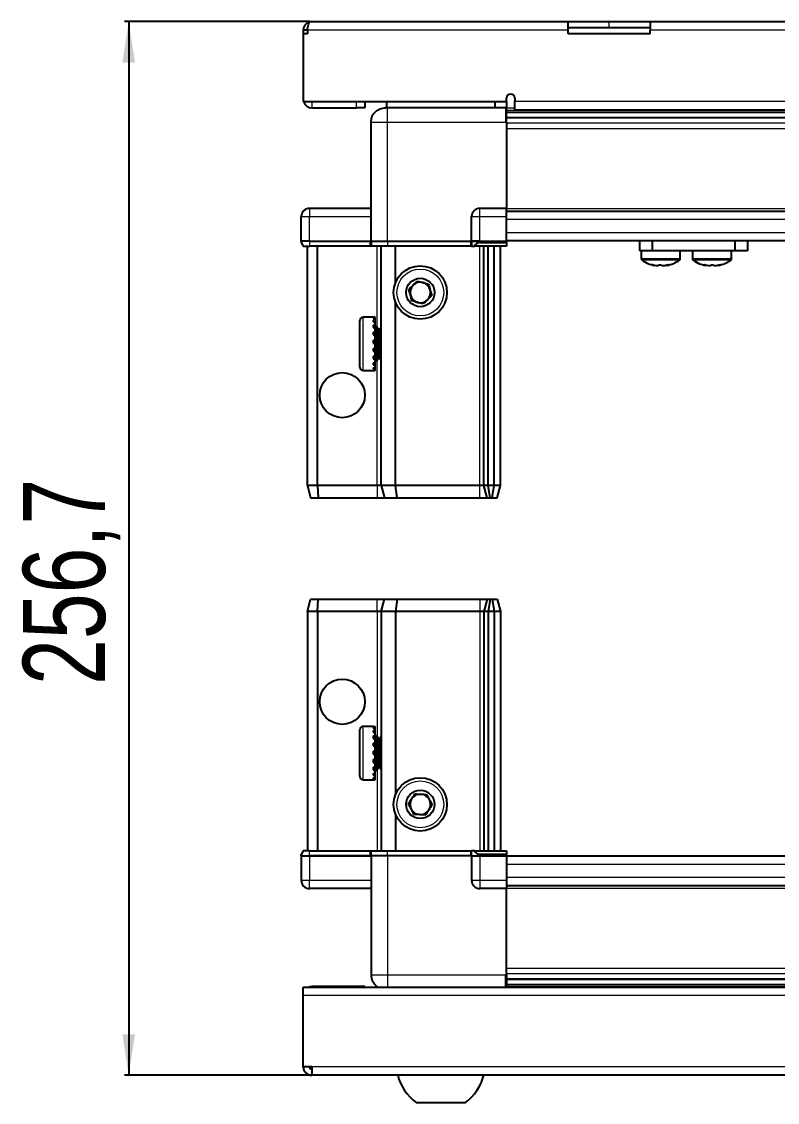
# Model space of a CAD drawing. Header units: millimetres. Extents: x 1004 to 2256, y 230 to 1238.
# Drawn here: x 1059.5 to 1243.5, y 230.1 to 493.4 of the extents above; entities that cross this region are included whole.
import ezdxf

# ---------------------------------------------------------------- set-up
doc = ezdxf.new("R2010")
doc.units = ezdxf.units.MM
doc.layers.add('FORMAT', color=7, linetype='Continuous')
doc.styles.add('SLDTEXTSTYLE0', font='TXT', dxfattribs={"width": 0.75})
doc.dimstyles.new('SLDDIMSTYLE0', dxfattribs={"dimtxt": 20, "dimasz": 10, "dimexe": 0, "dimexo": 0.0625, "dimgap": 5, "dimtad": 2, "dimdec": 1, "dimrnd": 1e-09, "dimzin": 12, "dimdsep": 46, "dimtxsty": 'SLDTEXTSTYLE0', "dimsah": 1, "dimcen": 0.09, "dimadec": 0, "dimazin": 3, "dimtfac": 1, "dimtofl": 0, "dimtmove": 0, "dimatfit": 3, "dimfxl": 0, "dimfrac": 2, "dimtolj": 1, "dimtzin": 12, "dimarcsym": 0})

# ---------------------------------------------------------------- blocks, each defined once
blk = doc.blocks.new('_D_8')
at = {"layer": 'FORMAT'}
for p, q in [((1129.68, 493.38), (1084.59, 493.38)), ((1085.59, 493.38), (1085.59, 236.68)), ((1130.18, 236.68), (1084.59, 236.68))]:
    blk.add_line(p, q, dxfattribs=at)
for points in [[(1085.59, 493.38), (1084.05, 483.38), (1087.13, 483.38)], [(1085.59, 236.68), (1087.13, 246.68), (1084.05, 246.68)]]:
    blk.add_solid(points, dxfattribs=at)
at = {"layer": 'FORMAT', "insert": (1059.81, 331.78), "char_height": 20, "attachment_point": 1, "rotation": 90, "style": 'SLDTEXTSTYLE0'}
blk.add_mtext('256,7', dxfattribs=at)

msp = doc.modelspace()

# ---------------------------------------------------------------- linework, layer by layer
at = {"color": 7, "linetype": 'Continuous', "lineweight": 25}
for p, q in [((1129.69, 493.38), (1192.59, 493.38)), ((1192.59, 491.28), (1192.59, 493.38)), ((1192.59, 493.38), (1202.59, 493.38)), ((1202.59, 493.38), (1212.59, 493.38)), ((1212.59, 493.38), (1342.59, 493.38)), ((1212.59, 493.38), (1212.59, 491.28)), ((1129.09, 491.28), (1128.09, 491.28)), ((1128.09, 491.28), (1128.09, 490.38)), ((1128.09, 490.38), (1128.09, 473.88)), ((1129.09, 490.38), (1128.09, 490.38)), ((1129.09, 491.28), (1129.09, 490.38)), ((1202.59, 491.88), (1192.59, 491.88)), ((1192.59, 490.38), (1192.59, 491.28)), ((1212.59, 490.38), (1192.59, 490.38)), ((1212.59, 491.88), (1202.59, 491.88)), ((1212.59, 490.38), (1212.59, 491.28)), ((1177.59, 473.88), (1177.59, 474.73)), ((1179.59, 474.73), (1179.59, 473.98)), ((1179.59, 471.88), (1179.59, 473.98)), ((1128.09, 473.88), (1177.59, 473.88)), ((1130.19, 472.38), (1141.09, 472.38)), ((1143.09, 472.38), (1141.09, 472.38)), ((1143.09, 473.88), (1143.09, 472.38)), ((1148.34, 473.88), (1148.34, 472.38)), ((1177.59, 472.38), (1148.59, 472.38)), ((1174.84, 472.38), (1174.84, 473.88)), ((1177.44, 472.38), (1177.44, 468.88)), ((1177.59, 473.88), (1177.59, 472.38)), ((1177.59, 471.73), (1201.47, 471.73)), ((1179.59, 471.88), (1375.59, 471.88)), ((1196.09, 471.88), (1196.09, 471.73)), ((1196.25, 471.88), (1196.25, 471.73)), ((1196.46, 471.88), (1196.46, 471.73)), ((1197.01, 471.88), (1197.01, 471.73)), ((1197.42, 471.88), (1197.42, 471.73)), ((1198.31, 471.88), (1198.31, 471.73)), ((1198.89, 471.88), (1198.89, 471.73)), ((1200.03, 471.88), (1200.03, 471.73)), ((1200.73, 471.88), (1200.73, 471.73)), ((1201.47, 471.73), (1202.01, 471.73)), ((1202.01, 471.88), (1202.01, 471.73)), ((1202.01, 471.73), (1202.74, 471.73)), ((1202.01, 471.73), (1202.01, 471.73)), ((1202.19, 471.88), (1202.19, 471.73)), ((1202.69, 471.88), (1202.69, 471.73)), ((1202.74, 471.88), (1202.74, 471.73)), ((1202.74, 471.73), (1203.71, 471.73)), ((1202.74, 471.73), (1202.74, 471.73)), ((1203.71, 471.73), (1351.47, 471.73)), ((1204.03, 471.88), (1204.03, 471.73)), ((1204.05, 471.88), (1204.05, 471.73)), ((1204.74, 471.88), (1204.74, 471.73)), ((1205.92, 471.88), (1205.92, 471.73)), ((1206.53, 471.88), (1206.53, 471.73)), ((1207.48, 471.88), (1207.48, 471.73)), ((1207.94, 471.88), (1207.94, 471.73)), ((1208.57, 471.88), (1208.57, 471.73)), ((1208.82, 471.88), (1208.82, 471.73)), ((1209.06, 471.88), (1209.06, 471.73)), ((1209.09, 471.88), (1209.09, 471.73)), ((1144.59, 439.88), (1144.59, 468.88)), ((1377.59, 469.94), (1177.59, 469.94)), ((1377.59, 469.9), (1177.59, 469.9)), ((1177.59, 468.88), (1177.59, 447.88)), ((1144.59, 447.88), (1129.59, 447.88)), ((1177.59, 447.88), (1171.09, 447.88)), ((1177.59, 445.88), (1177.59, 447.88)), ((1127.59, 439.88), (1127.59, 445.88)), ((1169.09, 439.88), (1169.09, 445.88)), ((1177.59, 447.23), (1377.59, 447.23)), ((1177.59, 439.88), (1177.59, 445.88)), ((1127.59, 439.88), (1127.59, 439.55)), ((1127.59, 439.88), (1127.59, 439.88)), ((1127.59, 439.88), (1127.59, 439.55)), ((1129.59, 439.88), (1127.59, 439.88)), ((1129.59, 439.88), (1144.39, 439.88)), ((1144.39, 439.88), (1144.59, 439.88)), ((1144.59, 439.88), (1144.59, 438.68)), ((1144.59, 439.88), (1148.59, 439.88)), ((1148.59, 439.88), (1168.89, 439.88)), ((1168.89, 439.88), (1169.09, 439.88)), ((1169.09, 439.88), (1169.09, 438.68)), ((1171.09, 439.88), (1169.09, 439.88)), ((1169.09, 439.88), (1171.09, 439.88)), ((1171.09, 439.88), (1177.59, 439.88)), ((1177.59, 440.03), (1377.59, 440.03)), ((1177.59, 439.88), (1177.59, 439.55)), ((1210.04, 437.53), (1210.04, 440.03)), ((1213.04, 440.03), (1213.04, 437.53)), ((1233.24, 437.53), (1233.24, 440.03)), ((1236.24, 440.03), (1236.24, 437.53)), ((1127.59, 439.55), (1128.09, 438.68)), ((1127.59, 439.55), (1128.09, 438.68)), ((1128.09, 438.68), (1129.59, 438.68)), ((1129.09, 380.38), (1129.09, 438.68)), ((1144.39, 438.68), (1129.59, 438.68)), ((1131.59, 380.38), (1131.59, 438.68)), ((1144.59, 438.68), (1144.39, 438.68)), ((1148.59, 438.68), (1144.59, 438.68)), ((1147.09, 380.38), (1147.09, 438.68)), ((1168.89, 438.68), (1148.59, 438.68)), ((1150.59, 429.88), (1150.59, 438.68)), ((1169.09, 438.68), (1168.89, 438.68)), ((1169.09, 438.68), (1169.77, 438.68)), ((1177.59, 438.68), (1169.77, 438.68)), ((1171.09, 439.55), (1177.59, 439.55)), ((1172.09, 380.38), (1172.09, 438.68)), ((1173.09, 380.38), (1173.09, 438.68)), ((1174.59, 380.38), (1174.59, 438.68)), ((1176.09, 380.38), (1176.09, 438.68)), ((1177.59, 439.55), (1177.59, 438.68)), ((1213.04, 437.53), (1210.04, 437.53)), ((1210.39, 437.53), (1210.39, 435.62)), ((1233.24, 437.53), (1213.04, 437.53)), ((1219.89, 435.62), (1219.89, 437.53)), ((1222.84, 437.53), (1222.84, 435.62)), ((1222.89, 437.53), (1222.89, 435.62)), ((1232.39, 435.62), (1232.39, 437.53)), ((1236.24, 437.53), (1233.24, 437.53)), ((1150.59, 380.38), (1150.59, 424.88)), ((1145.59, 421.38), (1142.69, 421.38)), ((1145.09, 421.29), (1145.59, 421.29)), ((1145.09, 421.29), (1145.09, 421.12)), ((1145.59, 421.29), (1145.59, 421.38)), ((1145.59, 421.12), (1145.59, 421.29)), ((1141.89, 409.18), (1141.89, 420.58)), ((1145.09, 421.12), (1145.59, 421.12)), ((1145.09, 420.63), (1145.59, 420.63)), ((1145.09, 420.63), (1145.09, 420.25)), ((1145.09, 420.25), (1145.59, 420.25)), ((1145.09, 419.42), (1145.59, 419.42)), ((1145.09, 419.42), (1145.09, 418.86)), ((1145.09, 418.86), (1145.59, 418.86)), ((1145.59, 420.63), (1145.59, 421.12)), ((1145.59, 420.25), (1145.59, 420.63)), ((1145.59, 419.42), (1145.59, 420.25)), ((1145.59, 418.86), (1145.59, 419.42)), ((1145.69, 419.28), (1145.59, 419.28)), ((1145.59, 417.76), (1145.59, 418.86)), ((1145.69, 417.77), (1145.69, 419.28)), ((1146.57, 418.19), (1146.09, 418.88)), ((1146.09, 410.88), (1146.09, 418.88)), ((1147.06, 418.88), (1146.57, 418.19)), ((1147.09, 418.88), (1147.06, 418.88)), ((1147.06, 410.88), (1147.06, 418.88)), ((1145.09, 417.76), (1145.59, 417.76)), ((1145.09, 417.76), (1145.09, 417.08)), ((1145.09, 417.08), (1145.59, 417.08)), ((1145.59, 417.08), (1145.59, 417.76)), ((1145.59, 415.81), (1145.59, 417.08)), ((1145.69, 410.48), (1145.69, 417.77)), ((1146.57, 411.57), (1146.57, 418.19)), ((1145.09, 415.81), (1145.59, 415.81)), ((1145.09, 415.81), (1145.09, 415.08)), ((1145.09, 415.51), (1145.59, 415.51)), ((1145.09, 415.08), (1145.59, 415.08)), ((1145.09, 413.78), (1145.59, 413.78)), ((1145.09, 413.78), (1145.09, 413.06)), ((1145.09, 413.65), (1145.59, 413.65)), ((1145.59, 415.51), (1145.59, 415.81)), ((1145.59, 413.78), (1145.59, 415.08)), ((1145.59, 413.06), (1145.59, 413.65)), ((1145.09, 413.06), (1145.59, 413.06)), ((1145.09, 411.86), (1145.59, 411.86)), ((1145.09, 411.86), (1145.09, 411.22)), ((1145.09, 411.22), (1145.59, 411.22)), ((1145.59, 411.86), (1145.59, 413.06)), ((1145.59, 411.22), (1145.59, 411.86)), ((1145.59, 410.23), (1145.59, 411.22)), ((1146.09, 410.88), (1146.57, 411.57)), ((1146.57, 411.57), (1147.06, 410.88)), ((1147.06, 410.88), (1147.09, 410.88)), ((1142.69, 408.38), (1145.59, 408.38)), ((1145.09, 410.23), (1145.59, 410.23)), ((1145.09, 410.23), (1145.09, 409.74)), ((1145.09, 409.74), (1145.59, 409.74)), ((1145.09, 409.05), (1145.59, 409.05)), ((1145.09, 409.05), (1145.09, 408.76)), ((1145.09, 408.76), (1145.59, 408.76)), ((1145.09, 408.45), (1145.59, 408.45)), ((1145.09, 408.45), (1145.09, 408.38)), ((1145.09, 408.38), (1145.59, 408.38)), ((1145.59, 410.48), (1145.69, 410.48)), ((1145.59, 409.74), (1145.59, 410.23)), ((1145.59, 409.05), (1145.59, 409.74)), ((1145.59, 408.76), (1145.59, 409.05)), ((1145.59, 408.45), (1145.59, 408.76)), ((1145.59, 408.38), (1145.59, 408.45)), ((1145.59, 408.38), (1145.59, 408.38)), ((1129.09, 380.38), (1129.89, 377.38)), ((1131.59, 380.38), (1129.09, 380.38)), ((1146.09, 380.38), (1131.59, 380.38)), ((1131.59, 380.38), (1131.74, 377.38)), ((1147.09, 380.38), (1146.09, 380.38)), ((1150.59, 380.38), (1147.09, 380.38)), ((1147.09, 380.38), (1147.89, 377.38)), ((1171.09, 380.38), (1150.59, 380.38)), ((1150.92, 377.38), (1150.59, 380.38)), ((1172.09, 380.38), (1171.09, 380.38)), ((1173.09, 380.38), (1172.09, 380.38)), ((1172.89, 377.38), (1172.09, 380.38)), ((1174.59, 380.38), (1173.09, 380.38)), ((1173.63, 377.38), (1173.09, 380.38)), ((1174.13, 377.38), (1174.59, 380.38)), ((1176.09, 380.38), (1174.59, 380.38)), ((1175.28, 377.38), (1176.09, 380.38)), ((1129.89, 377.38), (1131.74, 377.38)), ((1131.74, 377.38), (1146.09, 377.38)), ((1146.09, 377.38), (1147.89, 377.38)), ((1147.89, 377.38), (1150.92, 377.38)), ((1150.92, 377.38), (1171.09, 377.38)), ((1171.09, 377.38), (1172.89, 377.38)), ((1172.89, 377.38), (1173.63, 377.38)), ((1173.63, 377.38), (1174.13, 377.38)), ((1174.13, 377.38), (1175.28, 377.38)), ((1129.09, 349.68), (1129.89, 352.68)), ((1129.89, 352.68), (1131.74, 352.68)), ((1131.59, 349.68), (1131.74, 352.68)), ((1131.74, 352.68), (1146.09, 352.68)), ((1146.09, 352.68), (1147.89, 352.68)), ((1147.09, 349.68), (1147.89, 352.68)), ((1147.89, 352.68), (1150.92, 352.68)), ((1150.92, 352.68), (1150.59, 349.68)), ((1150.92, 352.68), (1171.09, 352.68)), ((1171.09, 352.68), (1172.89, 352.68)), ((1172.89, 352.68), (1172.09, 349.68)), ((1172.89, 352.68), (1173.63, 352.68)), ((1173.63, 352.68), (1173.09, 349.68)), ((1173.63, 352.68), (1174.13, 352.68)), ((1174.13, 352.68), (1174.59, 349.68)), ((1174.13, 352.68), (1175.28, 352.68)), ((1175.28, 352.68), (1176.09, 349.68)), ((1129.09, 349.68), (1129.09, 291.38)), ((1131.59, 349.68), (1129.09, 349.68)), ((1131.59, 349.68), (1131.59, 291.38)), ((1146.09, 349.68), (1131.59, 349.68)), ((1147.09, 349.68), (1146.09, 349.68)), ((1147.09, 349.68), (1147.09, 291.38)), ((1150.59, 349.68), (1147.09, 349.68)), ((1150.59, 349.68), (1150.59, 305.18)), ((1171.09, 349.68), (1150.59, 349.68)), ((1172.09, 349.68), (1171.09, 349.68)), ((1173.09, 349.68), (1172.09, 349.68)), ((1172.09, 349.68), (1172.09, 291.38)), ((1174.59, 349.68), (1173.09, 349.68)), ((1173.09, 349.68), (1173.09, 291.38)), ((1174.59, 349.68), (1174.59, 291.38)), ((1176.09, 349.68), (1174.59, 349.68)), ((1176.09, 349.68), (1176.09, 291.38)), ((1145.09, 321.68), (1142.69, 321.68)), ((1145.09, 321.68), (1145.09, 321.67)), ((1145.09, 321.67), (1145.59, 321.67)), ((1145.09, 321.49), (1145.59, 321.49)), ((1145.09, 321.49), (1145.09, 321.27)), ((1145.09, 321.27), (1145.59, 321.27)), ((1145.59, 321.49), (1145.59, 321.67)), ((1145.59, 321.27), (1145.59, 321.49)), ((1145.59, 320.69), (1145.59, 321.27)), ((1141.89, 309.48), (1141.89, 320.88)), ((1145.09, 320.69), (1145.59, 320.69)), ((1145.09, 320.69), (1145.09, 320.27)), ((1145.09, 320.27), (1145.59, 320.27)), ((1145.09, 319.36), (1145.59, 319.36)), ((1145.09, 319.36), (1145.09, 318.77)), ((1145.09, 318.77), (1145.59, 318.77)), ((1145.59, 320.27), (1145.59, 320.69)), ((1145.59, 319.36), (1145.59, 320.27)), ((1145.69, 319.58), (1145.59, 319.58)), ((1145.59, 318.77), (1145.59, 319.36)), ((1145.59, 317.62), (1145.59, 318.77)), ((1145.69, 310.78), (1145.69, 319.58)), ((1146.57, 318.49), (1146.09, 319.18)), ((1146.09, 311.18), (1146.09, 319.18)), ((1147.06, 319.18), (1146.57, 318.49)), ((1147.09, 319.18), (1147.06, 319.18)), ((1147.06, 311.18), (1147.06, 319.18)), ((1145.09, 317.62), (1145.59, 317.62)), ((1145.09, 317.62), (1145.09, 316.92)), ((1145.09, 316.92), (1145.59, 316.92)), ((1145.59, 316.92), (1145.59, 317.62)), ((1145.59, 315.63), (1145.59, 316.92)), ((1146.57, 311.87), (1146.57, 318.49)), ((1145.09, 315.63), (1145.59, 315.63)), ((1145.09, 315.63), (1145.09, 314.89)), ((1145.09, 315.49), (1145.59, 315.49)), ((1145.09, 314.99), (1145.59, 314.99)), ((1145.09, 314.89), (1145.59, 314.89)), ((1145.09, 313.61), (1145.59, 313.61)), ((1145.09, 313.61), (1145.09, 312.9)), ((1145.59, 315.49), (1145.59, 315.63)), ((1145.59, 314.89), (1145.59, 314.99)), ((1145.59, 313.61), (1145.59, 314.89)), ((1145.59, 312.9), (1145.59, 313.61)), ((1145.09, 312.9), (1145.59, 312.9)), ((1145.09, 311.74), (1145.59, 311.74)), ((1145.09, 311.74), (1145.09, 311.13)), ((1145.09, 311.13), (1145.59, 311.13)), ((1145.59, 311.74), (1145.59, 312.9)), ((1145.59, 311.13), (1145.59, 311.74)), ((1145.59, 310.2), (1145.59, 311.13)), ((1145.59, 310.78), (1145.69, 310.78)), ((1146.09, 311.18), (1146.57, 311.87)), ((1146.57, 311.87), (1147.06, 311.18)), ((1147.06, 311.18), (1147.09, 311.18)), ((1142.69, 308.68), (1145.09, 308.68)), ((1145.09, 310.2), (1145.59, 310.2)), ((1145.09, 310.2), (1145.09, 309.76)), ((1145.09, 309.76), (1145.59, 309.76)), ((1145.09, 309.15), (1145.59, 309.15)), ((1145.09, 309.15), (1145.09, 308.92)), ((1145.09, 308.92), (1145.59, 308.92)), ((1145.09, 308.7), (1145.59, 308.7)), ((1145.09, 308.7), (1145.09, 308.68)), ((1145.09, 308.69), (1145.59, 308.69)), ((1145.59, 309.76), (1145.59, 310.2)), ((1145.59, 309.15), (1145.59, 309.76)), ((1145.59, 308.92), (1145.59, 309.15)), ((1145.59, 308.7), (1145.59, 308.92)), ((1145.59, 308.69), (1145.59, 308.7)), ((1150.59, 300.18), (1150.59, 291.38)), ((1128.09, 291.38), (1127.59, 290.51)), ((1127.59, 290.18), (1127.59, 290.51)), ((1127.59, 290.18), (1129.59, 290.18)), ((1127.59, 290.18), (1127.59, 284.18)), ((1129.59, 291.38), (1128.09, 291.38)), ((1129.59, 291.38), (1144.39, 291.38)), ((1144.39, 290.18), (1129.59, 290.18)), ((1129.59, 290.18), (1144.39, 290.18)), ((1144.39, 291.38), (1144.59, 291.38)), ((1144.59, 290.18), (1144.39, 290.18)), ((1144.59, 290.18), (1144.59, 291.38)), ((1144.59, 291.38), (1148.59, 291.38)), ((1148.59, 290.18), (1144.59, 290.18)), ((1144.59, 290.18), (1144.59, 261.18)), ((1148.59, 291.38), (1168.89, 291.38)), ((1168.89, 290.18), (1148.59, 290.18)), ((1168.89, 291.38), (1169.09, 291.38)), ((1169.09, 290.18), (1168.89, 290.18)), ((1169.09, 290.18), (1169.09, 291.38)), ((1169.77, 291.38), (1169.09, 291.38)), ((1169.09, 290.18), (1171.09, 290.18)), ((1169.09, 290.18), (1169.09, 284.18)), ((1169.77, 291.38), (1177.59, 291.38)), ((1177.59, 290.51), (1171.09, 290.51)), ((1177.59, 290.18), (1171.09, 290.18)), ((1171.09, 290.18), (1177.59, 290.18)), ((1177.59, 291.38), (1177.59, 290.51)), ((1177.59, 290.51), (1177.59, 290.51)), ((1177.59, 290.18), (1177.59, 290.51)), ((1177.59, 290.18), (1177.59, 290.18)), ((1177.59, 290.18), (1177.59, 284.18)), ((1377.59, 290.03), (1177.59, 290.03)), ((1144.59, 282.18), (1129.59, 282.18)), ((1177.59, 282.18), (1171.09, 282.18)), ((1177.59, 284.18), (1177.59, 282.18)), ((1377.59, 282.83), (1177.59, 282.83)), ((1177.59, 261.18), (1177.59, 282.18)), ((1177.44, 258.18), (1177.44, 261.18)), ((1128.09, 258.18), (1427.09, 258.18)), ((1128.09, 256.08), (1128.09, 258.18)), ((1143.09, 258.28), (1130.19, 258.28)), ((1143.09, 258.28), (1143.09, 258.18)), ((1177.59, 260.16), (1377.59, 260.16)), ((1177.59, 260.12), (1377.59, 260.12)), ((1201.47, 258.33), (1177.59, 258.33)), ((1196.09, 258.18), (1196.09, 258.33)), ((1196.13, 258.18), (1196.13, 258.33)), ((1196.4, 258.18), (1196.4, 258.33)), ((1196.66, 258.18), (1196.66, 258.33)), ((1197.31, 258.18), (1197.31, 258.33)), ((1197.77, 258.18), (1197.77, 258.33)), ((1198.74, 258.18), (1198.74, 258.33)), ((1199.36, 258.18), (1199.36, 258.33)), ((1200.55, 258.18), (1200.55, 258.33)), ((1201.21, 258.18), (1201.21, 258.33)), ((1201.26, 258.18), (1201.26, 258.33)), ((1202.55, 258.33), (1201.47, 258.33)), ((1203.29, 258.33), (1202.55, 258.33)), ((1202.55, 258.18), (1202.55, 258.33)), ((1202.55, 258.33), (1202.55, 258.33)), ((1202.57, 258.18), (1202.57, 258.33)), ((1203.06, 258.18), (1203.06, 258.33)), ((1203.29, 258.18), (1203.29, 258.33)), ((1203.71, 258.33), (1203.29, 258.33)), ((1203.29, 258.33), (1203.29, 258.33)), ((1351.47, 258.33), (1203.71, 258.33)), ((1204.56, 258.18), (1204.56, 258.33)), ((1205.25, 258.18), (1205.25, 258.33)), ((1206.38, 258.18), (1206.38, 258.33)), ((1206.96, 258.18), (1206.96, 258.33)), ((1207.83, 258.18), (1207.83, 258.33)), ((1208.23, 258.18), (1208.23, 258.33)), ((1208.76, 258.18), (1208.76, 258.33)), ((1208.95, 258.18), (1208.95, 258.33)), ((1209.09, 258.18), (1209.09, 258.33)), ((1128.09, 238.78), (1128.09, 256.08)), ((1130.19, 238.78), (1128.09, 238.78)), ((1130.19, 238.78), (1130.19, 236.68)), ((1424.99, 236.68), (1130.19, 236.68)), ((1155.59, 230.08), (1167.59, 230.08))]:
    msp.add_line(p, q, dxfattribs=at)
at = {"color": 8, "linetype": 'Continuous', "lineweight": 18}
for p, q in [((1202.59, 491.88), (1202.59, 493.38)), ((1192.59, 491.28), (1129.09, 491.28)), ((1342.59, 491.28), (1212.59, 491.28)), ((1179.59, 473.98), (1375.59, 473.98)), ((1130.19, 473.88), (1130.19, 472.38)), ((1141.09, 472.38), (1141.09, 473.88)), ((1177.59, 472.38), (1179.59, 472.38)), ((1148.59, 468.88), (1177.59, 468.88)), ((1148.59, 439.88), (1148.59, 468.88)), ((1377.59, 471.14), (1177.59, 471.14)), ((1177.59, 468.7), (1377.59, 468.7)), ((1377.59, 467.28), (1177.59, 467.28)), ((1129.59, 447.88), (1129.59, 445.88)), ((1171.09, 445.88), (1171.09, 447.88)), ((1177.59, 447.88), (1377.59, 447.88)), ((1127.59, 445.88), (1129.59, 445.88)), ((1129.59, 445.88), (1144.59, 445.88)), ((1129.59, 439.88), (1129.59, 445.88)), ((1169.09, 445.88), (1171.09, 445.88)), ((1171.09, 445.88), (1177.59, 445.88)), ((1171.09, 439.88), (1171.09, 445.88)), ((1177.59, 445.23), (1377.59, 445.23)), ((1129.59, 439.88), (1129.59, 438.68)), ((1144.39, 438.68), (1144.39, 439.88)), ((1148.59, 439.88), (1148.59, 438.68)), ((1168.89, 438.68), (1168.89, 439.88)), ((1171.09, 439.88), (1171.09, 439.55)), ((1177.59, 442.03), (1377.59, 442.03)), ((1146.09, 418.88), (1146.09, 438.68)), ((1171.09, 380.38), (1171.09, 438.68)), ((1219.89, 435.62), (1210.39, 435.62)), ((1219.69, 435.25), (1210.58, 435.25)), ((1222.89, 435.62), (1222.84, 435.62)), ((1232.39, 435.62), (1222.89, 435.62)), ((1223.08, 435.25), (1223.03, 435.25)), ((1232.19, 435.25), (1223.08, 435.25)), ((1142.69, 408.38), (1142.69, 421.38)), ((1146.09, 380.38), (1146.09, 410.88)), ((1146.09, 380.38), (1146.09, 377.38)), ((1171.09, 377.38), (1171.09, 380.38)), ((1146.09, 349.68), (1146.09, 352.68)), ((1171.09, 352.68), (1171.09, 349.68)), ((1146.09, 349.68), (1146.09, 319.18)), ((1171.09, 349.68), (1171.09, 291.38)), ((1142.69, 308.68), (1142.69, 321.68)), ((1146.09, 311.18), (1146.09, 291.38)), ((1129.59, 290.18), (1129.59, 291.38)), ((1129.59, 290.18), (1129.59, 284.18)), ((1144.39, 290.18), (1144.39, 291.38)), ((1148.59, 290.18), (1148.59, 291.38)), ((1148.59, 290.18), (1148.59, 261.18)), ((1168.89, 290.18), (1168.89, 291.38)), ((1171.09, 290.18), (1171.09, 290.51)), ((1171.09, 290.18), (1171.09, 284.18)), ((1177.59, 290.18), (1177.59, 290.51)), ((1377.59, 288.03), (1177.59, 288.03)), ((1377.59, 284.83), (1177.59, 284.83)), ((1127.59, 284.18), (1129.59, 284.18)), ((1129.59, 284.18), (1144.59, 284.18)), ((1129.59, 282.18), (1129.59, 284.18)), ((1169.09, 284.18), (1171.09, 284.18)), ((1171.09, 284.18), (1177.59, 284.18)), ((1171.09, 284.18), (1171.09, 282.18)), ((1377.59, 282.18), (1177.59, 282.18)), ((1148.59, 261.18), (1177.59, 261.18)), ((1177.59, 262.78), (1377.59, 262.78)), ((1377.59, 261.36), (1177.59, 261.36)), ((1130.19, 258.18), (1130.19, 258.28)), ((1177.59, 258.92), (1377.59, 258.92)), ((1427.09, 256.08), (1128.09, 256.08)), ((1424.99, 238.78), (1130.19, 238.78))]:
    msp.add_line(p, q, dxfattribs=at)
at = {"color": 7, "linetype": 'Continuous', "lineweight": 25, "flags": 128}
msp.add_lwpolyline([(1130.19, 258.28), (1129.78, 258.24), (1129.55, 258.18)], dxfattribs=at)
at = {"color": 7, "linetype": 'Continuous', "lineweight": 25}
for centre, radius in [((1156.59, 427.38), 6.5), ((1156.59, 427.38), 3.46), ((1137.59, 402.38), 5.5), ((1137.59, 327.68), 5.5), ((1156.59, 302.68), 6.5), ((1156.59, 302.68), 3.46)]:
    msp.add_circle(centre, radius, dxfattribs=at)
at = {"color": 8, "linetype": 'Continuous', "lineweight": 18}
for centre in [(1156.59, 427.38), (1156.59, 302.68)]:
    msp.add_circle(centre, 5.7, dxfattribs=at)
at = {"color": 7, "linetype": 'Continuous', "lineweight": 25}
for centre, radius, start, end in [((1178.59, 474.73), 1, 0, 180), ((1130.19, 474.48), 2.1, 196.6015, 270), ((1129.59, 445.88), 2, 90, 180), ((1171.09, 445.88), 2, 90, 180), ((1210.84, 435.62), 0.45, 180, 235.2821), ((1215.14, 441.83), 8, 235.2821, 258.9392), ((1215.14, 441.83), 8, 281.0076, 304.7179), ((1219.44, 435.62), 0.45, 304.7179, 0), ((1223.29, 435.62), 0.45, 180, 235.2821), ((1223.34, 435.62), 0.45, 180, 235.2821), ((1227.59, 441.83), 8, 235.2821, 255.8287), ((1227.64, 441.83), 8, 235.2821, 259.0625), ((1227.64, 441.83), 8, 280.8753, 304.7179), ((1231.94, 435.62), 0.45, 304.7179, 0), ((1156.59, 427.38), 2.5, 74.9221, 134.9221), ((1156.59, 427.38), 2.5, 14.9221, 74.9221), ((1156.59, 427.38), 2.5, 134.9221, 194.9221), ((1156.59, 427.38), 2.5, 194.9221, 254.9221), ((1156.59, 427.38), 2.5, 314.9221, 14.9221), ((1156.59, 427.38), 2.5, 254.9221, 314.9221), ((1142.69, 420.58), 0.8, 90, 180), ((1146.09, 419.28), 0.4, 180, 270), ((1146.09, 410.48), 0.4, 90, 180), ((1142.69, 409.18), 0.8, 180, 270), ((1142.69, 320.88), 0.8, 90, 180), ((1146.09, 319.58), 0.4, 180, 270), ((1146.09, 310.78), 0.4, 90, 180), ((1142.69, 309.48), 0.8, 180, 270), ((1156.59, 302.68), 2.5, 147.376, 207.376), ((1156.59, 302.68), 2.5, 87.376, 147.376), ((1156.59, 302.68), 2.5, 27.376, 87.376), ((1156.59, 302.68), 2.5, 327.376, 27.376), ((1156.59, 302.68), 2.5, 207.376, 267.376), ((1156.59, 302.68), 2.5, 267.376, 327.376), ((1129.59, 284.18), 2, 180, 270), ((1171.09, 284.18), 2, 180, 270), ((1130.19, 238.78), 2.1, 180, 270), ((1130.19, 238.78), 0.6, 180, 270), ((1162.61, 239.7), 11.91, 194.7004, 233.8734), ((1160.56, 239.7), 11.91, 306.1266, 345.2996)]:
    msp.add_arc(centre, radius, start, end, dxfattribs=at)
for centre, start_param, end_param in [((1171.09, 436.08), 0, 0.722734), ((1171.09, 293.98), 2.418858, 3.141593)]:
    msp.add_ellipse(centre, major_axis=(0, 3.46), ratio=0.57735, start_param=start_param, end_param=end_param, dxfattribs=at)
for points, knots in [([(1129.68, 493.29), (1129.6, 493.28), (1129.28, 493.23), (1128.8, 492.9), (1128.33, 492.35), (1128.11, 491.77), (1128.1, 491.41), (1128.09, 491.28)], [0, 0, 0, 0, 0.0862, 0.345314, 0.604426, 0.863537, 1, 1, 1, 1]), ([(1129.09, 491.28), (1129.13, 491.53), (1129.22, 492.03), (1129.36, 492.67), (1129.49, 493.13), (1129.6, 493.35), (1129.67, 493.37), (1129.69, 493.38)], [0, 0, 0, 0, 0.230255, 0.448522, 0.666786, 0.88505, 1, 1, 1, 1]), ([(1144.59, 468.88), (1144.64, 469.32), (1144.71, 470), (1145.14, 470.81), (1145.6, 471.37), (1146.16, 471.83), (1146.97, 472.26), (1147.65, 472.33), (1148.09, 472.38)], [0, 0, 0, 0, 0.239457, 0.368361, 0.5, 0.631639, 0.760543, 1, 1, 1, 1]), ([(1148.59, 472.38), (1148.52, 472.38), (1148.39, 472.38), (1148.23, 472.38), (1148.11, 472.38), (1148.1, 472.38), (1148.09, 472.38)], [0, 0, 0, 0, 0.249394, 0.500333, 0.750167, 1, 1, 1, 1]), ([(1177.59, 468.88), (1177.59, 469.27), (1177.59, 470.06), (1177.59, 471.11), (1177.59, 471.9), (1177.59, 472.32), (1177.59, 472.36), (1177.59, 472.38)], [0, 0, 0, 0, 0.214694, 0.429388, 0.644082, 0.858775, 1, 1, 1, 1]), ([(1213.64, 433.98), (1213.64, 433.97), (1213.64, 433.97), (1213.5, 434), (1213.32, 434.06), (1213.17, 434.11), (1213.1, 434.14), (1213.09, 434.15), (1213.09, 434.15), (1213.1, 434.15), (1213.12, 434.15), (1213.19, 434.13), (1213.48, 434.07), (1213.86, 433.99), (1214.27, 433.97), (1214.55, 433.99), (1214.7, 434.06), (1214.81, 434.13), (1214.88, 434.15), (1214.9, 434.15), (1214.93, 434.15), (1214.95, 434.15), (1214.99, 434.15), (1215.09, 434.11), (1215.25, 434.05), (1215.47, 433.99), (1215.77, 433.97), (1216.11, 433.99), (1216.42, 434.04), (1216.66, 434.09), (1216.78, 434.11), (1216.86, 434.13), (1216.91, 434.15), (1216.95, 434.15), (1216.96, 434.15), (1216.97, 434.15), (1216.97, 434.15)], [0, 0, 0, 0, 0.026098, 0.079837, 0.137205, 0.178357, 0.199039, 0.20334, 0.207689, 0.210723, 0.214544, 0.22148, 0.248602, 0.355777, 0.404897, 0.454423, 0.54605, 0.591404, 0.597119, 0.601325, 0.604382, 0.607444, 0.611991, 0.624229, 0.678519, 0.75975, 0.804305, 0.849026, 0.923625, 0.95136, 0.968708, 0.979996, 0.991142, 0.995473, 0.998845, 1, 1, 1, 1]), ([(1216.97, 434.15), (1216.98, 434.15), (1216.98, 434.15), (1216.99, 434.15), (1216.94, 434.11), (1216.8, 434.05), (1216.66, 433.99), (1216.61, 433.97), (1216.65, 433.98), (1216.67, 433.98)], [0, 0, 0, 0, 0.0151829, 0.0365363, 0.0956997, 0.3601423, 0.6752387, 0.8745348, 1, 1, 1, 1]), ([(1226.12, 433.98), (1226.13, 433.97), (1226.15, 433.97), (1226.01, 434.02), (1225.85, 434.08), (1225.73, 434.14), (1225.73, 434.15), (1225.73, 434.15), (1225.75, 434.15), (1225.77, 434.15), (1225.86, 434.13), (1226.2, 434.05), (1226.62, 433.98), (1227.06, 433.97), (1227.28, 434), (1227.44, 434.06), (1227.57, 434.11), (1227.65, 434.14), (1227.7, 434.15), (1227.72, 434.15), (1227.74, 434.15), (1227.77, 434.15), (1227.83, 434.13), (1227.96, 434.07), (1228.11, 433.99), (1228.42, 433.97), (1228.8, 433.99), (1229.19, 434.06), (1229.49, 434.13), (1229.6, 434.15), (1229.62, 434.15), (1229.63, 434.15), (1229.64, 434.15), (1229.64, 434.15), (1229.58, 434.11), (1229.4, 434.05), (1229.2, 433.99), (1229.16, 433.98), (1229.15, 433.98)], [0, 0, 0, 0, 0.028363, 0.080682, 0.138356, 0.167292, 0.170918, 0.173795, 0.176698, 0.18005, 0.186399, 0.213077, 0.319019, 0.35398, 0.399283, 0.447645, 0.482337, 0.499772, 0.503397, 0.507064, 0.509622, 0.512843, 0.51869, 0.541554, 0.631904, 0.673313, 0.715064, 0.792307, 0.830541, 0.835358, 0.838904, 0.841481, 0.844063, 0.847895, 0.858212, 0.90398, 0.972459, 1, 1, 1, 1]), ([(1153.8, 428.13), (1154.17, 428.5), (1154.85, 429.18), (1155.53, 429.85), (1155.84, 430.17)], [0, 0, 0, 0, 0.534686, 1, 1, 1, 1]), ([(1155.84, 430.17), (1156.34, 430.04), (1157.27, 429.78), (1158.2, 429.53), (1158.63, 429.42)], [0, 0, 0, 0, 0.534686, 1, 1, 1, 1]), ([(1158.63, 429.42), (1158.66, 429.3), (1158.82, 428.72), (1159.07, 427.76), (1159.29, 426.96), (1159.38, 426.63)], [0, 0, 0, 0, 0.133125, 0.637099, 1, 1, 1, 1]), ([(1154.54, 425.34), (1154.46, 425.67), (1154.24, 426.47), (1153.99, 427.43), (1153.83, 428.01), (1153.8, 428.13)], [0, 0, 0, 0, 0.362901, 0.866875, 1, 1, 1, 1]), ([(1159.38, 426.63), (1159.01, 426.27), (1158.33, 425.58), (1157.65, 424.91), (1157.33, 424.59)], [0, 0, 0, 0, 0.534686, 1, 1, 1, 1]), ([(1157.33, 424.59), (1156.83, 424.73), (1155.9, 424.98), (1154.98, 425.23), (1154.54, 425.34)], [0, 0, 0, 0, 0.534686, 1, 1, 1, 1]), ([(1153.7, 302.81), (1153.98, 303.25), (1154.5, 304.06), (1155.02, 304.87), (1155.26, 305.24)], [0, 0, 0, 0, 0.534686, 1, 1, 1, 1]), ([(1155.03, 300.25), (1154.97, 300.36), (1154.7, 300.89), (1154.24, 301.78), (1153.86, 302.51), (1153.7, 302.81)], [0, 0, 0, 0, 0.133125, 0.637099, 1, 1, 1, 1]), ([(1155.26, 305.24), (1155.78, 305.22), (1156.74, 305.18), (1157.7, 305.13), (1158.14, 305.11)], [0, 0, 0, 0, 0.534686, 1, 1, 1, 1]), ([(1158.14, 305.11), (1158.3, 304.81), (1158.68, 304.07), (1159.14, 303.19), (1159.41, 302.66), (1159.47, 302.55)], [0, 0, 0, 0, 0.362901, 0.866875, 1, 1, 1, 1]), ([(1157.92, 300.12), (1157.4, 300.14), (1156.44, 300.18), (1155.48, 300.23), (1155.03, 300.25)], [0, 0, 0, 0, 0.534686, 1, 1, 1, 1]), ([(1159.47, 302.55), (1159.19, 302.11), (1158.67, 301.3), (1158.16, 300.49), (1157.92, 300.12)], [0, 0, 0, 0, 0.534686, 1, 1, 1, 1]), ([(1144.59, 261.18), (1144.64, 260.74), (1144.71, 260.06), (1145.14, 259.25), (1145.6, 258.69), (1146, 258.33), (1146.26, 258.2), (1146.31, 258.18)], [0, 0, 0, 0, 0.363018, 0.558438, 0.758004, 0.95757, 1, 1, 1, 1]), ([(1177.59, 261.18), (1177.59, 260.78), (1177.59, 259.99), (1177.59, 258.98), (1177.59, 258.35), (1177.59, 258.19), (1177.59, 258.18)], [0, 0, 0, 0, 0.32552, 0.65104, 0.97656, 1, 1, 1, 1])]:
    msp.add_open_spline(points, degree=3, knots=knots, dxfattribs=at)
at = {"color": 8, "linetype": 'Continuous', "lineweight": 18}
for points, knots in [([(1148.59, 468.88), (1148.59, 469.32), (1148.59, 470), (1148.59, 470.81), (1148.59, 471.37), (1148.59, 471.83), (1148.59, 472.26), (1148.59, 472.33), (1148.59, 472.38)], [0, 0, 0, 0, 0.239457, 0.368361, 0.5, 0.631639, 0.760543, 1, 1, 1, 1]), ([(1148.59, 261.18), (1148.59, 260.74), (1148.59, 260.06), (1148.59, 259.25), (1148.59, 258.69), (1148.59, 258.33), (1148.59, 258.2), (1148.59, 258.18)], [0, 0, 0, 0, 0.363018, 0.558438, 0.758004, 0.95757, 1, 1, 1, 1])]:
    msp.add_open_spline(points, degree=3, knots=knots, dxfattribs=at)
for points in [[(1144.59, 468.88), (1144.65, 468.88), (1144.77, 468.88), (1145.69, 468.88), (1147.02, 468.88), (1148.06, 468.88), (1148.59, 468.88)], [(1144.59, 261.18), (1144.65, 261.18), (1144.77, 261.18), (1145.69, 261.18), (1147.02, 261.18), (1148.06, 261.18), (1148.59, 261.18)]]:
    msp.add_open_spline(points, degree=3, dxfattribs=at)

# ---------------------------------------------------------------- dimensions: what is measured, and where the dimension line sits
at = {"layer": 'FORMAT'}
dim = msp.add_linear_dim(base=(1085.59, 236.68), p1=(1129.69, 493.38), p2=(1130.19, 236.68), angle=90, dimstyle='SLDDIMSTYLE0', dxfattribs=at)
dim.commit()
dim.dimension.update_dxf_attribs({"geometry": '_D_8', "text_midpoint": (1085.59, 365.03), "dimtype": 160})

doc.saveas('drawing.dxf')
